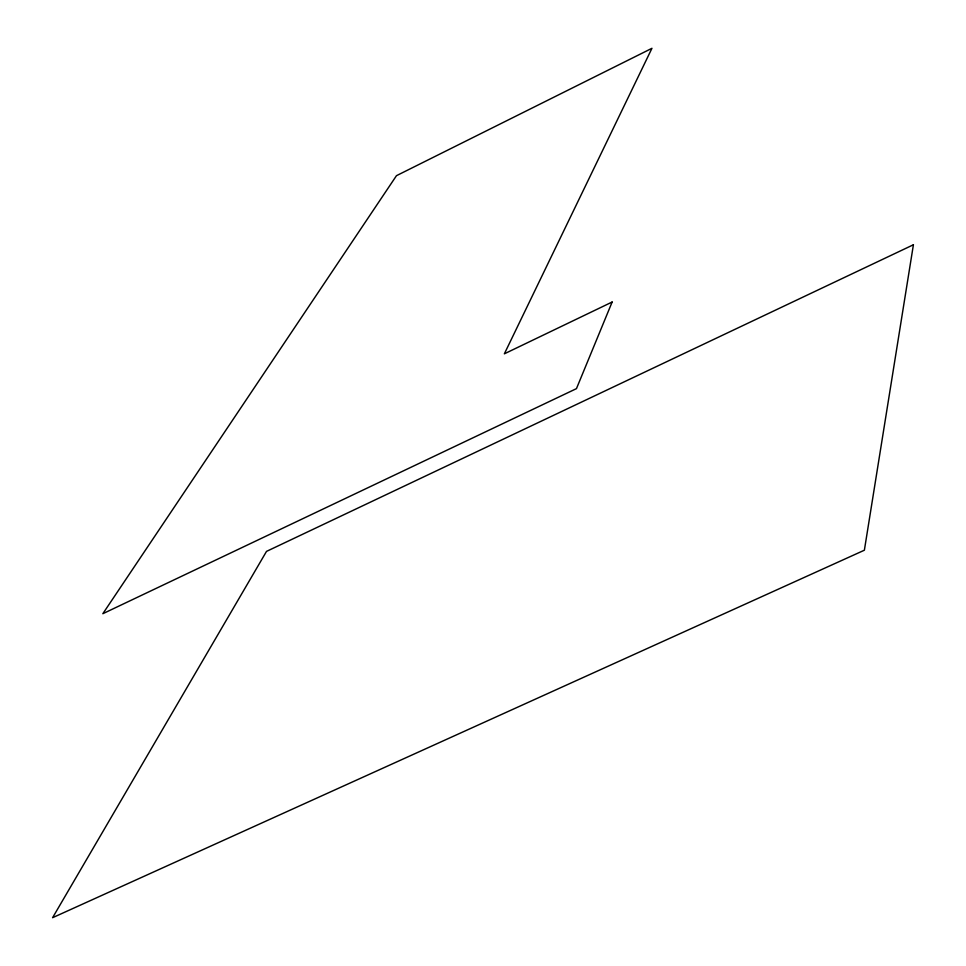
<?xml version="1.0" encoding="UTF-8"?>
<svg xmlns="http://www.w3.org/2000/svg" width="966" height="966" viewBox="0 0 966 966"><rect width="100%" height="100%" fill="white"/><g stroke="black" fill="none" stroke-linecap="round" stroke-linejoin="round"><path stroke-width="1.45" d="M913.413 244.76L864.377 550.209L52.587 917.7L266.507 551.393L913.413 244.76M612.142 302.02L576.461 388.634L102.831 613.712L396.471 175.679L651.953 48.3L504.361 353.822L612.142 302.02"/></g></svg>
